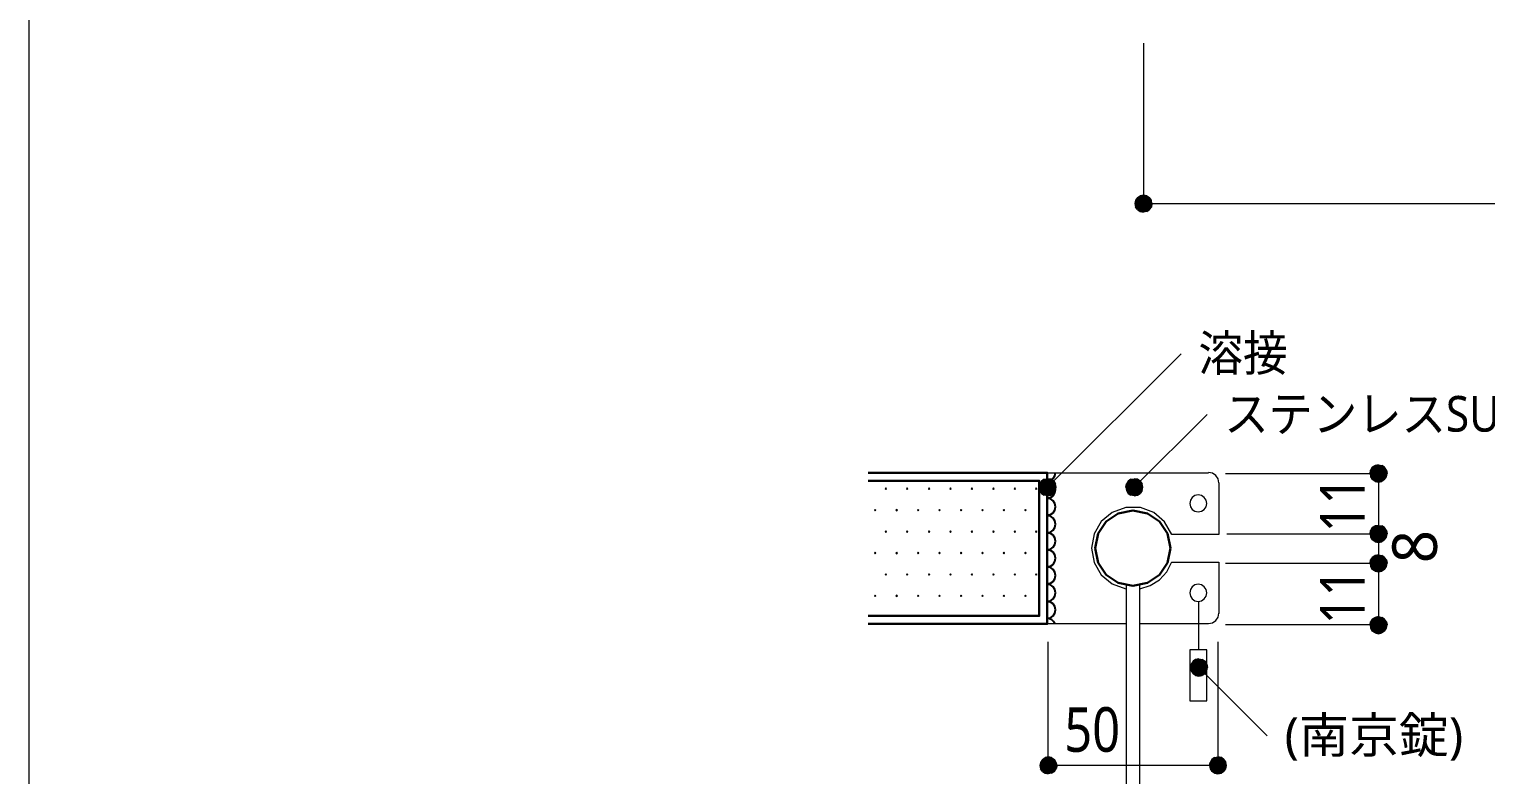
# Model space of a CAD drawing. Header units: millimetres. Extents: x 0 to 420, y 0 to 297.
# Drawn here: x 0.2 to 85, y 96.6 to 140 of the extents above; entities that cross this region are included whole.
import ezdxf
from ezdxf.enums import TextEntityAlignment as Align

# ---------------------------------------------------------------- set-up
doc = ezdxf.new("R2010")
doc.units = ezdxf.units.MM
doc.styles.add('kst32b', font='NotoSansJP-Variable.ttf')

msp = doc.modelspace()

# ---------------------------------------------------------------- hatches: boundary and pattern name
for points in [[(64.601, 130.027), (64.558, 129.836), (65.066, 129.836), (64.601, 130.027)], [(78.55, 114.575), (78.38, 114.469), (78.74, 114.109), (78.55, 114.575)], [(50.059, 113.263), (50.038, 113.242), (50.017, 113.221), (50.038, 113.199), (50.059, 113.178), (50.08, 113.199), (50.102, 113.221), (50.08, 113.242), (50.059, 113.263)], [(51.308, 113.263), (51.287, 113.242), (51.266, 113.221), (51.287, 113.199), (51.308, 113.178), (51.329, 113.199), (51.35, 113.221), (51.329, 113.242), (51.308, 113.263)], [(52.578, 113.263), (52.557, 113.242), (52.536, 113.221), (52.557, 113.199), (52.578, 113.178), (52.599, 113.199), (52.62, 113.221), (52.599, 113.242), (52.578, 113.263)], [(53.827, 113.263), (53.806, 113.242), (53.785, 113.221), (53.806, 113.199), (53.827, 113.178), (53.848, 113.199), (53.869, 113.221), (53.848, 113.242), (53.827, 113.263)], [(55.076, 113.263), (55.055, 113.242), (55.033, 113.221), (55.055, 113.199), (55.076, 113.178), (55.097, 113.199), (55.118, 113.221), (55.097, 113.242), (55.076, 113.263)], [(56.325, 113.263), (56.303, 113.242), (56.282, 113.221), (56.303, 113.199), (56.325, 113.178), (56.346, 113.199), (56.367, 113.221), (56.346, 113.242), (56.325, 113.263)], [(57.573, 113.263), (57.552, 113.242), (57.531, 113.221), (57.552, 113.199), (57.573, 113.178), (57.595, 113.199), (57.616, 113.221), (57.595, 113.242), (57.573, 113.263)], [(58.822, 113.263), (58.801, 113.242), (58.78, 113.221), (58.801, 113.199), (58.822, 113.178), (58.843, 113.199), (58.864, 113.221), (58.843, 113.242), (58.822, 113.263)], [(59.013, 113.115), (59.119, 112.945), (59.478, 113.305), (59.013, 113.115)], [(64.071, 113.115), (64.177, 112.945), (64.516, 113.305), (64.071, 113.115)], [(49.445, 112.014), (49.424, 111.993), (49.403, 111.972), (49.424, 111.95), (49.445, 111.929), (49.466, 111.95), (49.488, 111.972), (49.466, 111.993), (49.445, 112.014)], [(50.694, 112.014), (50.673, 111.993), (50.652, 111.972), (50.673, 111.95), (50.694, 111.929), (50.715, 111.95), (50.737, 111.972), (50.715, 111.993), (50.694, 112.014)], [(51.943, 112.014), (51.922, 111.993), (51.901, 111.972), (51.922, 111.95), (51.943, 111.929), (51.964, 111.95), (51.985, 111.972), (51.964, 111.993), (51.943, 112.014)], [(53.192, 112.014), (53.171, 111.993), (53.15, 111.972), (53.171, 111.95), (53.192, 111.929), (53.213, 111.95), (53.234, 111.972), (53.213, 111.993), (53.192, 112.014)], [(54.441, 112.014), (54.42, 111.993), (54.398, 111.972), (54.42, 111.95), (54.441, 111.929), (54.462, 111.95), (54.483, 111.972), (54.462, 111.993), (54.441, 112.014)], [(55.689, 112.014), (55.668, 111.993), (55.647, 111.972), (55.668, 111.95), (55.689, 111.929), (55.711, 111.95), (55.732, 111.972), (55.711, 111.993), (55.689, 112.014)], [(56.938, 112.014), (56.917, 111.993), (56.896, 111.972), (56.917, 111.95), (56.938, 111.929), (56.96, 111.95), (56.981, 111.972), (56.96, 111.993), (56.938, 112.014)], [(58.187, 112.014), (58.166, 111.993), (58.145, 111.972), (58.166, 111.95), (58.187, 111.929), (58.208, 111.95), (58.23, 111.972), (58.208, 111.993), (58.187, 112.014)], [(50.059, 110.765), (50.038, 110.744), (50.017, 110.723), (50.038, 110.702), (50.059, 110.68), (50.08, 110.702), (50.102, 110.723), (50.08, 110.744), (50.059, 110.765)], [(51.308, 110.765), (51.287, 110.744), (51.266, 110.723), (51.287, 110.702), (51.308, 110.68), (51.329, 110.702), (51.35, 110.723), (51.329, 110.744), (51.308, 110.765)], [(52.578, 110.765), (52.557, 110.744), (52.536, 110.723), (52.557, 110.702), (52.578, 110.68), (52.599, 110.702), (52.62, 110.723), (52.599, 110.744), (52.578, 110.765)], [(53.827, 110.765), (53.806, 110.744), (53.785, 110.723), (53.806, 110.702), (53.827, 110.68), (53.848, 110.702), (53.869, 110.723), (53.848, 110.744), (53.827, 110.765)], [(55.076, 110.765), (55.055, 110.744), (55.033, 110.723), (55.055, 110.702), (55.076, 110.68), (55.097, 110.702), (55.118, 110.723), (55.097, 110.744), (55.076, 110.765)], [(56.325, 110.765), (56.303, 110.744), (56.282, 110.723), (56.303, 110.702), (56.325, 110.68), (56.346, 110.702), (56.367, 110.723), (56.346, 110.744), (56.325, 110.765)], [(57.573, 110.765), (57.552, 110.744), (57.531, 110.723), (57.552, 110.702), (57.573, 110.68), (57.595, 110.702), (57.616, 110.723), (57.595, 110.744), (57.573, 110.765)], [(58.822, 110.765), (58.801, 110.744), (58.78, 110.723), (58.801, 110.702), (58.822, 110.68), (58.843, 110.702), (58.864, 110.723), (58.843, 110.744), (58.822, 110.765)], [(78.55, 111.062), (78.38, 110.956), (78.74, 110.596), (78.55, 111.062)], [(49.445, 109.516), (49.424, 109.495), (49.403, 109.474), (49.424, 109.453), (49.445, 109.432), (49.466, 109.453), (49.488, 109.474), (49.466, 109.495), (49.445, 109.516)], [(50.694, 109.516), (50.673, 109.495), (50.652, 109.474), (50.673, 109.453), (50.694, 109.432), (50.715, 109.453), (50.737, 109.474), (50.715, 109.495), (50.694, 109.516)], [(51.943, 109.516), (51.922, 109.495), (51.901, 109.474), (51.922, 109.453), (51.943, 109.432), (51.964, 109.453), (51.985, 109.474), (51.964, 109.495), (51.943, 109.516)], [(53.192, 109.516), (53.171, 109.495), (53.15, 109.474), (53.171, 109.453), (53.192, 109.432), (53.213, 109.453), (53.234, 109.474), (53.213, 109.495), (53.192, 109.516)], [(54.441, 109.516), (54.42, 109.495), (54.398, 109.474), (54.42, 109.453), (54.441, 109.432), (54.462, 109.453), (54.483, 109.474), (54.462, 109.495), (54.441, 109.516)], [(55.689, 109.516), (55.668, 109.495), (55.647, 109.474), (55.668, 109.453), (55.689, 109.432), (55.711, 109.453), (55.732, 109.474), (55.711, 109.495), (55.689, 109.516)], [(56.938, 109.516), (56.917, 109.495), (56.896, 109.474), (56.917, 109.453), (56.938, 109.432), (56.96, 109.453), (56.981, 109.474), (56.96, 109.495), (56.938, 109.516)], [(58.187, 109.516), (58.166, 109.495), (58.145, 109.474), (58.166, 109.453), (58.187, 109.432), (58.208, 109.453), (58.23, 109.474), (58.208, 109.495), (58.187, 109.516)], [(78.55, 109.326), (78.38, 109.22), (78.74, 108.881), (78.55, 109.326)], [(50.059, 108.268), (50.038, 108.246), (50.017, 108.225), (50.038, 108.204), (50.059, 108.183), (50.08, 108.204), (50.102, 108.225), (50.08, 108.246), (50.059, 108.268)], [(51.308, 108.268), (51.287, 108.246), (51.266, 108.225), (51.287, 108.204), (51.308, 108.183), (51.329, 108.204), (51.35, 108.225), (51.329, 108.246), (51.308, 108.268)], [(52.578, 108.268), (52.557, 108.246), (52.536, 108.225), (52.557, 108.204), (52.578, 108.183), (52.599, 108.204), (52.62, 108.225), (52.599, 108.246), (52.578, 108.268)], [(53.827, 108.268), (53.806, 108.246), (53.785, 108.225), (53.806, 108.204), (53.827, 108.183), (53.848, 108.204), (53.869, 108.225), (53.848, 108.246), (53.827, 108.268)], [(55.076, 108.268), (55.055, 108.246), (55.033, 108.225), (55.055, 108.204), (55.076, 108.183), (55.097, 108.204), (55.118, 108.225), (55.097, 108.246), (55.076, 108.268)], [(56.325, 108.268), (56.303, 108.246), (56.282, 108.225), (56.303, 108.204), (56.325, 108.183), (56.346, 108.204), (56.367, 108.225), (56.346, 108.246), (56.325, 108.268)], [(57.573, 108.268), (57.552, 108.246), (57.531, 108.225), (57.552, 108.204), (57.573, 108.183), (57.595, 108.204), (57.616, 108.225), (57.595, 108.246), (57.573, 108.268)], [(58.822, 108.268), (58.801, 108.246), (58.78, 108.225), (58.801, 108.204), (58.822, 108.183), (58.843, 108.204), (58.864, 108.225), (58.843, 108.246), (58.822, 108.268)], [(49.445, 107.019), (49.424, 106.997), (49.403, 106.976), (49.424, 106.955), (49.445, 106.934), (49.466, 106.955), (49.488, 106.976), (49.466, 106.997), (49.445, 107.019)], [(50.694, 107.019), (50.673, 106.997), (50.652, 106.976), (50.673, 106.955), (50.694, 106.934), (50.715, 106.955), (50.737, 106.976), (50.715, 106.997), (50.694, 107.019)], [(51.943, 107.019), (51.922, 106.997), (51.901, 106.976), (51.922, 106.955), (51.943, 106.934), (51.964, 106.955), (51.985, 106.976), (51.964, 106.997), (51.943, 107.019)], [(53.192, 107.019), (53.171, 106.997), (53.15, 106.976), (53.171, 106.955), (53.192, 106.934), (53.213, 106.955), (53.234, 106.976), (53.213, 106.997), (53.192, 107.019)], [(54.441, 107.019), (54.42, 106.997), (54.398, 106.976), (54.42, 106.955), (54.441, 106.934), (54.462, 106.955), (54.483, 106.976), (54.462, 106.997), (54.441, 107.019)], [(55.689, 107.019), (55.668, 106.997), (55.647, 106.976), (55.668, 106.955), (55.689, 106.934), (55.711, 106.955), (55.732, 106.976), (55.711, 106.997), (55.689, 107.019)], [(56.938, 107.019), (56.917, 106.997), (56.896, 106.976), (56.917, 106.955), (56.938, 106.934), (56.96, 106.955), (56.981, 106.976), (56.96, 106.997), (56.938, 107.019)], [(58.187, 107.019), (58.166, 106.997), (58.145, 106.976), (58.166, 106.955), (58.187, 106.934), (58.208, 106.955), (58.23, 106.976), (58.208, 106.997), (58.187, 107.019)], [(78.55, 105.727), (78.38, 105.622), (78.74, 105.283), (78.55, 105.727)], [(68.093, 103.272), (67.945, 103.166), (68.284, 102.806), (68.093, 103.272)], [(59.076, 97.282), (59.034, 97.091), (59.521, 97.091), (59.076, 97.282)], [(69.85, 96.901), (69.892, 97.091), (69.384, 97.091), (69.85, 96.901)]]:
    msp.add_hatch(color=7).paths.add_polyline_path(points)
h = msp.add_hatch(color=7)
h.paths.add_polyline_path([(64.558, 129.836), (64.601, 129.625), (65.066, 129.836), (64.558, 129.836)])
h.paths.add_polyline_path([(64.601, 129.625), (65.066, 129.836), (64.707, 129.476), (64.601, 129.625)])
h.paths.add_polyline_path([(65.066, 129.836), (64.707, 129.476), (64.876, 129.371), (65.066, 129.836)])
h = msp.add_hatch(color=7)
h.paths.add_polyline_path([(65.066, 130.323), (64.876, 130.281), (65.066, 129.836), (65.066, 130.323)])
h.paths.add_polyline_path([(64.876, 130.281), (65.066, 129.836), (64.707, 130.175), (64.876, 130.281)])
h.paths.add_polyline_path([(65.066, 129.836), (64.707, 130.175), (64.601, 130.027), (65.066, 129.836)])
h = msp.add_hatch(color=7)
h.paths.add_polyline_path([(64.876, 129.371), (65.066, 129.328), (65.066, 129.836), (64.876, 129.371)])
h.paths.add_polyline_path([(65.066, 129.328), (65.066, 129.836), (65.257, 129.371), (65.066, 129.328)])
h.paths.add_polyline_path([(65.066, 129.836), (65.257, 129.371), (65.405, 129.476), (65.066, 129.836)])
h = msp.add_hatch(color=7)
h.paths.add_polyline_path([(65.532, 130.027), (65.405, 130.175), (65.066, 129.836), (65.532, 130.027)])
h.paths.add_polyline_path([(65.405, 130.175), (65.066, 129.836), (65.257, 130.281), (65.405, 130.175)])
h.paths.add_polyline_path([(65.066, 129.836), (65.257, 130.281), (65.066, 130.323), (65.066, 129.836)])
h = msp.add_hatch(color=7)
h.paths.add_polyline_path([(65.405, 129.476), (65.532, 129.625), (65.066, 129.836), (65.405, 129.476)])
h.paths.add_polyline_path([(65.532, 129.625), (65.066, 129.836), (65.553, 129.836), (65.532, 129.625)])
h.paths.add_polyline_path([(65.066, 129.836), (65.553, 129.836), (65.532, 130.027), (65.066, 129.836)])
h = msp.add_hatch(color=7)
h.paths.add_polyline_path([(79.1, 114.469), (78.931, 114.575), (78.74, 114.109), (79.1, 114.469)])
h.paths.add_polyline_path([(78.931, 114.575), (78.74, 114.109), (78.74, 114.618), (78.931, 114.575)])
h.paths.add_polyline_path([(78.74, 114.109), (78.74, 114.618), (78.55, 114.575), (78.74, 114.109)])
h = msp.add_hatch(color=7)
h.paths.add_polyline_path([(59.119, 113.665), (59.013, 113.496), (59.478, 113.305), (59.119, 113.665)])
h.paths.add_polyline_path([(59.013, 113.496), (59.478, 113.305), (58.97, 113.305), (59.013, 113.496)])
h.paths.add_polyline_path([(59.478, 113.305), (58.97, 113.305), (59.013, 113.115), (59.478, 113.305)])
h = msp.add_hatch(color=7)
h.paths.add_polyline_path([(59.669, 113.771), (59.478, 113.792), (59.478, 113.305), (59.669, 113.771)])
h.paths.add_polyline_path([(59.478, 113.792), (59.478, 113.305), (59.288, 113.771), (59.478, 113.792)])
h.paths.add_polyline_path([(59.478, 113.305), (59.288, 113.771), (59.119, 113.665), (59.478, 113.305)])
h = msp.add_hatch(color=7)
h.paths.add_polyline_path([(59.986, 113.305), (59.944, 113.496), (59.478, 113.305), (59.986, 113.305)])
h.paths.add_polyline_path([(59.944, 113.496), (59.478, 113.305), (59.838, 113.665), (59.944, 113.496)])
h.paths.add_polyline_path([(59.478, 113.305), (59.838, 113.665), (59.669, 113.771), (59.478, 113.305)])
h = msp.add_hatch(color=7)
h.paths.add_polyline_path([(64.177, 113.665), (64.071, 113.496), (64.516, 113.305), (64.177, 113.665)])
h.paths.add_polyline_path([(64.071, 113.496), (64.516, 113.305), (64.029, 113.305), (64.071, 113.496)])
h.paths.add_polyline_path([(64.516, 113.305), (64.029, 113.305), (64.071, 113.115), (64.516, 113.305)])
h = msp.add_hatch(color=7)
h.paths.add_polyline_path([(64.707, 113.771), (64.516, 113.792), (64.516, 113.305), (64.707, 113.771)])
h.paths.add_polyline_path([(64.516, 113.792), (64.516, 113.305), (64.326, 113.771), (64.516, 113.792)])
h.paths.add_polyline_path([(64.516, 113.305), (64.326, 113.771), (64.177, 113.665), (64.516, 113.305)])
h = msp.add_hatch(color=7)
h.paths.add_polyline_path([(65.024, 113.305), (64.982, 113.496), (64.516, 113.305), (65.024, 113.305)])
h.paths.add_polyline_path([(64.982, 113.496), (64.516, 113.305), (64.876, 113.665), (64.982, 113.496)])
h.paths.add_polyline_path([(64.516, 113.305), (64.876, 113.665), (64.707, 113.771), (64.516, 113.305)])
h = msp.add_hatch(color=7)
h.paths.add_polyline_path([(78.38, 114.469), (78.274, 114.3), (78.74, 114.109), (78.38, 114.469)])
h.paths.add_polyline_path([(78.274, 114.3), (78.74, 114.109), (78.253, 114.109), (78.274, 114.3)])
h.paths.add_polyline_path([(78.74, 114.109), (78.253, 114.109), (78.274, 113.919), (78.74, 114.109)])
h = msp.add_hatch(color=7)
h.paths.add_polyline_path([(78.274, 113.919), (78.38, 113.75), (78.74, 114.109), (78.274, 113.919)])
h.paths.add_polyline_path([(78.38, 113.75), (78.74, 114.109), (78.55, 113.644), (78.38, 113.75)])
h.paths.add_polyline_path([(78.74, 114.109), (78.55, 113.644), (78.74, 113.602), (78.74, 114.109)])
h = msp.add_hatch(color=7)
h.paths.add_polyline_path([(79.206, 113.919), (79.248, 114.109), (78.74, 114.109), (79.206, 113.919)])
h.paths.add_polyline_path([(79.248, 114.109), (78.74, 114.109), (79.206, 114.3), (79.248, 114.109)])
h.paths.add_polyline_path([(78.74, 114.109), (79.206, 114.3), (79.1, 114.469), (78.74, 114.109)])
h = msp.add_hatch(color=7)
h.paths.add_polyline_path([(78.74, 113.602), (78.931, 113.644), (78.74, 114.109), (78.74, 113.602)])
h.paths.add_polyline_path([(78.931, 113.644), (78.74, 114.109), (79.1, 113.75), (78.931, 113.644)])
h.paths.add_polyline_path([(78.74, 114.109), (79.1, 113.75), (79.206, 113.919), (78.74, 114.109)])
h = msp.add_hatch(color=7)
h.paths.add_polyline_path([(59.119, 112.945), (59.288, 112.839), (59.478, 113.305), (59.119, 112.945)])
h.paths.add_polyline_path([(59.288, 112.839), (59.478, 113.305), (59.478, 112.797), (59.288, 112.839)])
h.paths.add_polyline_path([(59.478, 113.305), (59.478, 112.797), (59.669, 112.839), (59.478, 113.305)])
h = msp.add_hatch(color=7)
h.paths.add_polyline_path([(59.669, 112.839), (59.838, 112.945), (59.478, 113.305), (59.669, 112.839)])
h.paths.add_polyline_path([(59.838, 112.945), (59.478, 113.305), (59.944, 113.115), (59.838, 112.945)])
h.paths.add_polyline_path([(59.478, 113.305), (59.944, 113.115), (59.986, 113.305), (59.478, 113.305)])
h = msp.add_hatch(color=7)
h.paths.add_polyline_path([(64.177, 112.945), (64.326, 112.839), (64.516, 113.305), (64.177, 112.945)])
h.paths.add_polyline_path([(64.326, 112.839), (64.516, 113.305), (64.516, 112.797), (64.326, 112.839)])
h.paths.add_polyline_path([(64.516, 113.305), (64.516, 112.797), (64.707, 112.839), (64.516, 113.305)])
h = msp.add_hatch(color=7)
h.paths.add_polyline_path([(64.707, 112.839), (64.876, 112.945), (64.516, 113.305), (64.707, 112.839)])
h.paths.add_polyline_path([(64.876, 112.945), (64.516, 113.305), (64.982, 113.115), (64.876, 112.945)])
h.paths.add_polyline_path([(64.516, 113.305), (64.982, 113.115), (65.024, 113.305), (64.516, 113.305)])
h = msp.add_hatch(color=7)
h.paths.add_polyline_path([(78.38, 110.956), (78.274, 110.786), (78.74, 110.596), (78.38, 110.956)])
h.paths.add_polyline_path([(78.274, 110.786), (78.74, 110.596), (78.253, 110.596), (78.274, 110.786)])
h.paths.add_polyline_path([(78.74, 110.596), (78.253, 110.596), (78.274, 110.405), (78.74, 110.596)])
h = msp.add_hatch(color=7)
h.paths.add_polyline_path([(78.274, 110.405), (78.38, 110.236), (78.74, 110.596), (78.274, 110.405)])
h.paths.add_polyline_path([(78.38, 110.236), (78.74, 110.596), (78.55, 110.13), (78.38, 110.236)])
h.paths.add_polyline_path([(78.74, 110.596), (78.55, 110.13), (78.74, 110.088), (78.74, 110.596)])
h = msp.add_hatch(color=7)
h.paths.add_polyline_path([(79.1, 110.956), (78.931, 111.062), (78.74, 110.596), (79.1, 110.956)])
h.paths.add_polyline_path([(78.931, 111.062), (78.74, 110.596), (78.74, 111.083), (78.931, 111.062)])
h.paths.add_polyline_path([(78.74, 110.596), (78.74, 111.083), (78.55, 111.062), (78.74, 110.596)])
h = msp.add_hatch(color=7)
h.paths.add_polyline_path([(79.206, 110.405), (79.248, 110.596), (78.74, 110.596), (79.206, 110.405)])
h.paths.add_polyline_path([(79.248, 110.596), (78.74, 110.596), (79.206, 110.786), (79.248, 110.596)])
h.paths.add_polyline_path([(78.74, 110.596), (79.206, 110.786), (79.1, 110.956), (78.74, 110.596)])
h = msp.add_hatch(color=7)
h.paths.add_polyline_path([(78.74, 110.088), (78.931, 110.13), (78.74, 110.596), (78.74, 110.088)])
h.paths.add_polyline_path([(78.931, 110.13), (78.74, 110.596), (79.1, 110.236), (78.931, 110.13)])
h.paths.add_polyline_path([(78.74, 110.596), (79.1, 110.236), (79.206, 110.405), (78.74, 110.596)])
h = msp.add_hatch(color=7)
h.paths.add_polyline_path([(78.38, 109.22), (78.274, 109.072), (78.74, 108.881), (78.38, 109.22)])
h.paths.add_polyline_path([(78.274, 109.072), (78.74, 108.881), (78.253, 108.881), (78.274, 109.072)])
h.paths.add_polyline_path([(78.74, 108.881), (78.253, 108.881), (78.274, 108.691), (78.74, 108.881)])
h = msp.add_hatch(color=7)
h.paths.add_polyline_path([(78.274, 108.691), (78.38, 108.521), (78.74, 108.881), (78.274, 108.691)])
h.paths.add_polyline_path([(78.38, 108.521), (78.74, 108.881), (78.55, 108.416), (78.38, 108.521)])
h.paths.add_polyline_path([(78.74, 108.881), (78.55, 108.416), (78.74, 108.373), (78.74, 108.881)])
h = msp.add_hatch(color=7)
h.paths.add_polyline_path([(79.1, 109.22), (78.931, 109.326), (78.74, 108.881), (79.1, 109.22)])
h.paths.add_polyline_path([(78.931, 109.326), (78.74, 108.881), (78.74, 109.368), (78.931, 109.326)])
h.paths.add_polyline_path([(78.74, 108.881), (78.74, 109.368), (78.55, 109.326), (78.74, 108.881)])
h = msp.add_hatch(color=7)
h.paths.add_polyline_path([(79.206, 108.691), (79.248, 108.881), (78.74, 108.881), (79.206, 108.691)])
h.paths.add_polyline_path([(79.248, 108.881), (78.74, 108.881), (79.206, 109.072), (79.248, 108.881)])
h.paths.add_polyline_path([(78.74, 108.881), (79.206, 109.072), (79.1, 109.22), (78.74, 108.881)])
h = msp.add_hatch(color=7)
h.paths.add_polyline_path([(78.74, 108.373), (78.931, 108.416), (78.74, 108.881), (78.74, 108.373)])
h.paths.add_polyline_path([(78.931, 108.416), (78.74, 108.881), (79.1, 108.521), (78.931, 108.416)])
h.paths.add_polyline_path([(78.74, 108.881), (79.1, 108.521), (79.206, 108.691), (78.74, 108.881)])
h = msp.add_hatch(color=7)
h.paths.add_polyline_path([(78.38, 105.622), (78.274, 105.473), (78.74, 105.283), (78.38, 105.622)])
h.paths.add_polyline_path([(78.274, 105.473), (78.74, 105.283), (78.253, 105.283), (78.274, 105.473)])
h.paths.add_polyline_path([(78.74, 105.283), (78.253, 105.283), (78.274, 105.093), (78.74, 105.283)])
h = msp.add_hatch(color=7)
h.paths.add_polyline_path([(78.274, 105.093), (78.38, 104.923), (78.74, 105.283), (78.274, 105.093)])
h.paths.add_polyline_path([(78.38, 104.923), (78.74, 105.283), (78.55, 104.817), (78.38, 104.923)])
h.paths.add_polyline_path([(78.74, 105.283), (78.55, 104.817), (78.74, 104.775), (78.74, 105.283)])
h = msp.add_hatch(color=7)
h.paths.add_polyline_path([(79.1, 105.622), (78.931, 105.727), (78.74, 105.283), (79.1, 105.622)])
h.paths.add_polyline_path([(78.931, 105.727), (78.74, 105.283), (78.74, 105.77), (78.931, 105.727)])
h.paths.add_polyline_path([(78.74, 105.283), (78.74, 105.77), (78.55, 105.727), (78.74, 105.283)])
h = msp.add_hatch(color=7)
h.paths.add_polyline_path([(79.206, 105.093), (79.248, 105.283), (78.74, 105.283), (79.206, 105.093)])
h.paths.add_polyline_path([(79.248, 105.283), (78.74, 105.283), (79.206, 105.473), (79.248, 105.283)])
h.paths.add_polyline_path([(78.74, 105.283), (79.206, 105.473), (79.1, 105.622), (78.74, 105.283)])
h = msp.add_hatch(color=7)
h.paths.add_polyline_path([(78.74, 104.775), (78.931, 104.817), (78.74, 105.283), (78.74, 104.775)])
h.paths.add_polyline_path([(78.931, 104.817), (78.74, 105.283), (79.1, 104.923), (78.931, 104.817)])
h.paths.add_polyline_path([(78.74, 105.283), (79.1, 104.923), (79.206, 105.093), (78.74, 105.283)])
h = msp.add_hatch(color=7)
h.paths.add_polyline_path([(67.945, 103.166), (67.839, 102.997), (68.284, 102.806), (67.945, 103.166)])
h.paths.add_polyline_path([(67.839, 102.997), (68.284, 102.806), (67.797, 102.806), (67.839, 102.997)])
h.paths.add_polyline_path([(68.284, 102.806), (67.797, 102.806), (67.839, 102.616), (68.284, 102.806)])
h = msp.add_hatch(color=7)
h.paths.add_polyline_path([(67.839, 102.616), (67.945, 102.447), (68.284, 102.806), (67.839, 102.616)])
h.paths.add_polyline_path([(67.945, 102.447), (68.284, 102.806), (68.093, 102.341), (67.945, 102.447)])
h.paths.add_polyline_path([(68.284, 102.806), (68.093, 102.341), (68.284, 102.298), (68.284, 102.806)])
h = msp.add_hatch(color=7)
h.paths.add_polyline_path([(68.644, 103.166), (68.474, 103.272), (68.284, 102.806), (68.644, 103.166)])
h.paths.add_polyline_path([(68.474, 103.272), (68.284, 102.806), (68.284, 103.314), (68.474, 103.272)])
h.paths.add_polyline_path([(68.284, 102.806), (68.284, 103.314), (68.093, 103.272), (68.284, 102.806)])
h = msp.add_hatch(color=7)
h.paths.add_polyline_path([(68.749, 102.616), (68.792, 102.806), (68.284, 102.806), (68.749, 102.616)])
h.paths.add_polyline_path([(68.792, 102.806), (68.284, 102.806), (68.749, 102.997), (68.792, 102.806)])
h.paths.add_polyline_path([(68.284, 102.806), (68.749, 102.997), (68.644, 103.166), (68.284, 102.806)])
h = msp.add_hatch(color=7)
h.paths.add_polyline_path([(68.284, 102.298), (68.474, 102.341), (68.284, 102.806), (68.284, 102.298)])
h.paths.add_polyline_path([(68.474, 102.341), (68.284, 102.806), (68.644, 102.447), (68.474, 102.341)])
h.paths.add_polyline_path([(68.284, 102.806), (68.644, 102.447), (68.749, 102.616), (68.284, 102.806)])
h = msp.add_hatch(color=7)
h.paths.add_polyline_path([(59.521, 97.6), (59.33, 97.557), (59.521, 97.091), (59.521, 97.6)])
h.paths.add_polyline_path([(59.33, 97.557), (59.521, 97.091), (59.182, 97.451), (59.33, 97.557)])
h.paths.add_polyline_path([(59.521, 97.091), (59.182, 97.451), (59.076, 97.282), (59.521, 97.091)])
h = msp.add_hatch(color=7)
h.paths.add_polyline_path([(59.986, 97.282), (59.881, 97.451), (59.521, 97.091), (59.986, 97.282)])
h.paths.add_polyline_path([(59.881, 97.451), (59.521, 97.091), (59.711, 97.557), (59.881, 97.451)])
h.paths.add_polyline_path([(59.521, 97.091), (59.711, 97.557), (59.521, 97.6), (59.521, 97.091)])
h = msp.add_hatch(color=7)
h.paths.add_polyline_path([(69.596, 97.557), (69.384, 97.6), (69.384, 97.091), (69.596, 97.557)])
h.paths.add_polyline_path([(69.384, 97.6), (69.384, 97.091), (69.194, 97.557), (69.384, 97.6)])
h.paths.add_polyline_path([(69.384, 97.091), (69.194, 97.557), (69.046, 97.451), (69.384, 97.091)])
h = msp.add_hatch(color=7)
h.paths.add_polyline_path([(69.892, 97.091), (69.85, 97.282), (69.384, 97.091), (69.892, 97.091)])
h.paths.add_polyline_path([(69.85, 97.282), (69.384, 97.091), (69.744, 97.451), (69.85, 97.282)])
h.paths.add_polyline_path([(69.384, 97.091), (69.744, 97.451), (69.596, 97.557), (69.384, 97.091)])
h = msp.add_hatch(color=7)
h.paths.add_polyline_path([(59.034, 97.091), (59.076, 96.901), (59.521, 97.091), (59.034, 97.091)])
h.paths.add_polyline_path([(59.076, 96.901), (59.521, 97.091), (59.182, 96.753), (59.076, 96.901)])
h.paths.add_polyline_path([(59.521, 97.091), (59.182, 96.753), (59.33, 96.647), (59.521, 97.091)])
h = msp.add_hatch(color=7)
h.paths.add_polyline_path([(59.33, 96.647), (59.521, 96.605), (59.521, 97.091), (59.33, 96.647)])
h.paths.add_polyline_path([(59.521, 96.605), (59.521, 97.091), (59.711, 96.647), (59.521, 96.605)])
h.paths.add_polyline_path([(59.521, 97.091), (59.711, 96.647), (59.881, 96.753), (59.521, 97.091)])
h = msp.add_hatch(color=7)
h.paths.add_polyline_path([(59.881, 96.753), (59.986, 96.901), (59.521, 97.091), (59.881, 96.753)])
h.paths.add_polyline_path([(59.986, 96.901), (59.521, 97.091), (60.029, 97.091), (59.986, 96.901)])
h.paths.add_polyline_path([(59.521, 97.091), (60.029, 97.091), (59.986, 97.282), (59.521, 97.091)])
h = msp.add_hatch(color=7)
h.paths.add_polyline_path([(69.046, 97.451), (68.94, 97.282), (69.384, 97.091), (69.046, 97.451)])
h.paths.add_polyline_path([(68.94, 97.282), (69.384, 97.091), (68.898, 97.091), (68.94, 97.282)])
h.paths.add_polyline_path([(69.384, 97.091), (68.898, 97.091), (68.94, 96.901), (69.384, 97.091)])
h = msp.add_hatch(color=7)
h.paths.add_polyline_path([(68.94, 96.901), (69.046, 96.753), (69.384, 97.091), (68.94, 96.901)])
h.paths.add_polyline_path([(69.046, 96.753), (69.384, 97.091), (69.194, 96.647), (69.046, 96.753)])
h.paths.add_polyline_path([(69.384, 97.091), (69.194, 96.647), (69.384, 96.605), (69.384, 97.091)])
h = msp.add_hatch(color=7)
h.paths.add_polyline_path([(69.384, 96.605), (69.596, 96.647), (69.384, 97.091), (69.384, 96.605)])
h.paths.add_polyline_path([(69.596, 96.647), (69.384, 97.091), (69.744, 96.753), (69.596, 96.647)])
h.paths.add_polyline_path([(69.384, 97.091), (69.744, 96.753), (69.85, 96.901), (69.384, 97.091)])

# ---------------------------------------------------------------- linework, layer by layer
at = {"lineweight": 13}
for points in [[(0.191, 0), (0.191, 296.968), (420.158, 296.968), (420.158, 0)], [(68.749, 112.363), (68.71, 112.557), (68.604, 112.715), (68.446, 112.822), (68.252, 112.861), (68.058, 112.822), (67.9, 112.715), (67.794, 112.557), (67.755, 112.363), (67.794, 112.17), (67.9, 112.012), (68.058, 111.905), (68.252, 111.866), (68.446, 111.905), (68.604, 112.012), (68.71, 112.17)], [(68.749, 107.156), (68.71, 107.35), (68.604, 107.508), (68.446, 107.615), (68.252, 107.654), (68.058, 107.615), (67.9, 107.508), (67.794, 107.35), (67.755, 107.156), (67.794, 106.963), (67.9, 106.805), (68.058, 106.698), (68.252, 106.659), (68.446, 106.698), (68.604, 106.805), (68.71, 106.963)], [(68.749, 103.844), (67.754, 103.844), (67.754, 100.859), (68.749, 100.859)]]:
    msp.add_lwpolyline(points, close=True, dxfattribs=at)
for points in [[(65.066, 139.171), (65.066, 129.836), (189.717, 129.836), (189.717, 139.171)], [(59.478, 113.305), (67.246, 121.073)], [(64.516, 113.305), (68.771, 117.538)], [(59.457, 114.152), (68.855, 114.152)], [(69.448, 113.57), (69.4, 113.805), (69.271, 113.996), (69.079, 114.126), (68.845, 114.173)], [(69.829, 114.109), (78.74, 114.109), (78.74, 110.596), (78.74, 108.881), (78.74, 105.283), (69.829, 105.283)], [(69.448, 113.559), (69.448, 110.554), (66.717, 110.554)], [(66.707, 110.561), (66.287, 111.299), (65.657, 111.832), (64.883, 112.122), (64.034, 112.127), (63.235, 111.837), (62.603, 111.306), (62.188, 110.592), (62.04, 109.756), (62.191, 108.92), (62.608, 108.208), (63.242, 107.678), (64.041, 107.391)], [(69.913, 110.596), (78.74, 110.596)], [(64.842, 107.391), (65.456, 107.582), (65.988, 107.921), (66.414, 108.387), (66.707, 108.959)], [(66.717, 108.945), (69.448, 108.945), (69.448, 105.96)], [(69.829, 108.881), (78.74, 108.881)], [(64.05, 107.59), (64.05, 93.599)], [(64.855, 93.599), (64.855, 107.59)], [(68.262, 106.659), (68.262, 103.844)], [(64.05, 105.346), (59.457, 105.346)], [(68.855, 105.346), (64.855, 105.346)], [(68.845, 105.368), (69.079, 105.415), (69.271, 105.544), (69.4, 105.736), (69.448, 105.971)], [(69.384, 104.309), (69.384, 97.091), (59.521, 97.091), (59.521, 104.309)], [(68.284, 102.806), (72.263, 98.827)]]:
    msp.add_lwpolyline(points, dxfattribs=at)
at = {"lineweight": 0}
for points in [[(64.601, 130.027), (64.558, 129.836), (65.066, 129.836)], [(64.558, 129.836), (64.601, 129.625), (65.066, 129.836)], [(65.066, 129.836), (64.707, 130.175), (64.601, 130.027)], [(64.601, 129.625), (65.066, 129.836), (64.707, 129.476)], [(64.876, 130.281), (65.066, 129.836), (64.707, 130.175)], [(65.066, 129.836), (64.707, 129.476), (64.876, 129.371)], [(65.066, 130.323), (64.876, 130.281), (65.066, 129.836)], [(64.876, 129.371), (65.066, 129.328), (65.066, 129.836)], [(65.066, 129.836), (65.257, 130.281), (65.066, 130.323)], [(65.405, 130.175), (65.066, 129.836), (65.257, 130.281)], [(65.532, 130.027), (65.405, 130.175), (65.066, 129.836)], [(65.066, 129.836), (65.553, 129.836), (65.532, 130.027)], [(65.066, 129.328), (65.066, 129.836), (65.257, 129.371)], [(65.066, 129.836), (65.257, 129.371), (65.405, 129.476)], [(65.405, 129.476), (65.532, 129.625), (65.066, 129.836)], [(65.532, 129.625), (65.066, 129.836), (65.553, 129.836)], [(78.55, 114.575), (78.38, 114.469), (78.74, 114.109)], [(78.74, 114.109), (78.74, 114.618), (78.55, 114.575)], [(78.931, 114.575), (78.74, 114.109), (78.74, 114.618)], [(79.1, 114.469), (78.931, 114.575), (78.74, 114.109)], [(59.119, 113.665), (59.013, 113.496), (59.478, 113.305)], [(59.478, 113.305), (59.288, 113.771), (59.119, 113.665)], [(59.478, 113.792), (59.478, 113.305), (59.288, 113.771)], [(59.669, 113.771), (59.478, 113.792), (59.478, 113.305)], [(59.478, 113.305), (59.838, 113.665), (59.669, 113.771)], [(59.944, 113.496), (59.478, 113.305), (59.838, 113.665)], [(64.177, 113.665), (64.071, 113.496), (64.516, 113.305)], [(64.516, 113.305), (64.326, 113.771), (64.177, 113.665)], [(64.516, 113.792), (64.516, 113.305), (64.326, 113.771)], [(64.707, 113.771), (64.516, 113.792), (64.516, 113.305)], [(64.516, 113.305), (64.876, 113.665), (64.707, 113.771)], [(64.982, 113.496), (64.516, 113.305), (64.876, 113.665)], [(78.274, 114.3), (78.74, 114.109), (78.253, 114.109)], [(78.74, 114.109), (78.253, 114.109), (78.274, 113.919)], [(78.38, 114.469), (78.274, 114.3), (78.74, 114.109)], [(78.274, 113.919), (78.38, 113.75), (78.74, 114.109)], [(78.38, 113.75), (78.74, 114.109), (78.55, 113.644)], [(78.74, 114.109), (78.55, 113.644), (78.74, 113.602)], [(78.74, 114.109), (79.206, 114.3), (79.1, 114.469)], [(79.248, 114.109), (78.74, 114.109), (79.206, 114.3)], [(78.74, 113.602), (78.931, 113.644), (78.74, 114.109)], [(78.931, 113.644), (78.74, 114.109), (79.1, 113.75)], [(78.74, 114.109), (79.1, 113.75), (79.206, 113.919)], [(79.206, 113.919), (79.248, 114.109), (78.74, 114.109)], [(50.059, 113.263), (50.038, 113.242), (50.017, 113.221), (50.038, 113.199), (50.059, 113.178), (50.08, 113.199), (50.102, 113.221), (50.08, 113.242)], [(51.308, 113.263), (51.287, 113.242), (51.266, 113.221), (51.287, 113.199), (51.308, 113.178), (51.329, 113.199), (51.35, 113.221), (51.329, 113.242)], [(52.578, 113.263), (52.557, 113.242), (52.536, 113.221), (52.557, 113.199), (52.578, 113.178), (52.599, 113.199), (52.62, 113.221), (52.599, 113.242)], [(53.827, 113.263), (53.806, 113.242), (53.785, 113.221), (53.806, 113.199), (53.827, 113.178), (53.848, 113.199), (53.869, 113.221), (53.848, 113.242)], [(55.076, 113.263), (55.055, 113.242), (55.033, 113.221), (55.055, 113.199), (55.076, 113.178), (55.097, 113.199), (55.118, 113.221), (55.097, 113.242)], [(56.325, 113.263), (56.303, 113.242), (56.282, 113.221), (56.303, 113.199), (56.325, 113.178), (56.346, 113.199), (56.367, 113.221), (56.346, 113.242)], [(57.573, 113.263), (57.552, 113.242), (57.531, 113.221), (57.552, 113.199), (57.573, 113.178), (57.595, 113.199), (57.616, 113.221), (57.595, 113.242)], [(58.822, 113.263), (58.801, 113.242), (58.78, 113.221), (58.801, 113.199), (58.822, 113.178), (58.843, 113.199), (58.864, 113.221), (58.843, 113.242)], [(59.013, 113.496), (59.478, 113.305), (58.97, 113.305)], [(59.478, 113.305), (58.97, 113.305), (59.013, 113.115)], [(59.013, 113.115), (59.119, 112.945), (59.478, 113.305)], [(59.119, 112.945), (59.288, 112.839), (59.478, 113.305)], [(59.288, 112.839), (59.478, 113.305), (59.478, 112.797)], [(59.986, 113.305), (59.944, 113.496), (59.478, 113.305)], [(59.478, 113.305), (59.478, 112.797), (59.669, 112.839)], [(59.669, 112.839), (59.838, 112.945), (59.478, 113.305)], [(59.838, 112.945), (59.478, 113.305), (59.944, 113.115)], [(59.478, 113.305), (59.944, 113.115), (59.986, 113.305)], [(64.071, 113.496), (64.516, 113.305), (64.029, 113.305)], [(64.516, 113.305), (64.029, 113.305), (64.071, 113.115)], [(64.071, 113.115), (64.177, 112.945), (64.516, 113.305)], [(64.177, 112.945), (64.326, 112.839), (64.516, 113.305)], [(64.326, 112.839), (64.516, 113.305), (64.516, 112.797)], [(65.024, 113.305), (64.982, 113.496), (64.516, 113.305)], [(64.516, 113.305), (64.516, 112.797), (64.707, 112.839)], [(64.707, 112.839), (64.876, 112.945), (64.516, 113.305)], [(64.876, 112.945), (64.516, 113.305), (64.982, 113.115)], [(64.516, 113.305), (64.982, 113.115), (65.024, 113.305)], [(49.445, 112.014), (49.424, 111.993), (49.403, 111.972), (49.424, 111.95), (49.445, 111.929), (49.466, 111.95), (49.488, 111.972), (49.466, 111.993)], [(50.694, 112.014), (50.673, 111.993), (50.652, 111.972), (50.673, 111.95), (50.694, 111.929), (50.715, 111.95), (50.737, 111.972), (50.715, 111.993)], [(51.943, 112.014), (51.922, 111.993), (51.901, 111.972), (51.922, 111.95), (51.943, 111.929), (51.964, 111.95), (51.985, 111.972), (51.964, 111.993)], [(53.192, 112.014), (53.171, 111.993), (53.15, 111.972), (53.171, 111.95), (53.192, 111.929), (53.213, 111.95), (53.234, 111.972), (53.213, 111.993)], [(54.441, 112.014), (54.42, 111.993), (54.398, 111.972), (54.42, 111.95), (54.441, 111.929), (54.462, 111.95), (54.483, 111.972), (54.462, 111.993)], [(55.689, 112.014), (55.668, 111.993), (55.647, 111.972), (55.668, 111.95), (55.689, 111.929), (55.711, 111.95), (55.732, 111.972), (55.711, 111.993)], [(56.938, 112.014), (56.917, 111.993), (56.896, 111.972), (56.917, 111.95), (56.938, 111.929), (56.96, 111.95), (56.981, 111.972), (56.96, 111.993)], [(58.187, 112.014), (58.166, 111.993), (58.145, 111.972), (58.166, 111.95), (58.187, 111.929), (58.208, 111.95), (58.23, 111.972), (58.208, 111.993)], [(50.059, 110.765), (50.038, 110.744), (50.017, 110.723), (50.038, 110.702), (50.059, 110.68), (50.08, 110.702), (50.102, 110.723), (50.08, 110.744)], [(51.308, 110.765), (51.287, 110.744), (51.266, 110.723), (51.287, 110.702), (51.308, 110.68), (51.329, 110.702), (51.35, 110.723), (51.329, 110.744)], [(52.578, 110.765), (52.557, 110.744), (52.536, 110.723), (52.557, 110.702), (52.578, 110.68), (52.599, 110.702), (52.62, 110.723), (52.599, 110.744)], [(53.827, 110.765), (53.806, 110.744), (53.785, 110.723), (53.806, 110.702), (53.827, 110.68), (53.848, 110.702), (53.869, 110.723), (53.848, 110.744)], [(55.076, 110.765), (55.055, 110.744), (55.033, 110.723), (55.055, 110.702), (55.076, 110.68), (55.097, 110.702), (55.118, 110.723), (55.097, 110.744)], [(56.325, 110.765), (56.303, 110.744), (56.282, 110.723), (56.303, 110.702), (56.325, 110.68), (56.346, 110.702), (56.367, 110.723), (56.346, 110.744)], [(57.573, 110.765), (57.552, 110.744), (57.531, 110.723), (57.552, 110.702), (57.573, 110.68), (57.595, 110.702), (57.616, 110.723), (57.595, 110.744)], [(58.822, 110.765), (58.801, 110.744), (58.78, 110.723), (58.801, 110.702), (58.822, 110.68), (58.843, 110.702), (58.864, 110.723), (58.843, 110.744)], [(78.274, 110.786), (78.74, 110.596), (78.253, 110.596)], [(78.74, 110.596), (78.253, 110.596), (78.274, 110.405)], [(78.38, 110.956), (78.274, 110.786), (78.74, 110.596)], [(78.274, 110.405), (78.38, 110.236), (78.74, 110.596)], [(78.55, 111.062), (78.38, 110.956), (78.74, 110.596)], [(78.38, 110.236), (78.74, 110.596), (78.55, 110.13)], [(78.74, 110.596), (78.74, 111.083), (78.55, 111.062)], [(78.74, 110.596), (78.55, 110.13), (78.74, 110.088)], [(78.931, 111.062), (78.74, 110.596), (78.74, 111.083)], [(79.1, 110.956), (78.931, 111.062), (78.74, 110.596)], [(78.74, 110.596), (79.206, 110.786), (79.1, 110.956)], [(79.248, 110.596), (78.74, 110.596), (79.206, 110.786)], [(78.74, 110.088), (78.931, 110.13), (78.74, 110.596)], [(78.931, 110.13), (78.74, 110.596), (79.1, 110.236)], [(78.74, 110.596), (79.1, 110.236), (79.206, 110.405)], [(79.206, 110.405), (79.248, 110.596), (78.74, 110.596)], [(49.445, 109.516), (49.424, 109.495), (49.403, 109.474), (49.424, 109.453), (49.445, 109.432), (49.466, 109.453), (49.488, 109.474), (49.466, 109.495)], [(50.694, 109.516), (50.673, 109.495), (50.652, 109.474), (50.673, 109.453), (50.694, 109.432), (50.715, 109.453), (50.737, 109.474), (50.715, 109.495)], [(51.943, 109.516), (51.922, 109.495), (51.901, 109.474), (51.922, 109.453), (51.943, 109.432), (51.964, 109.453), (51.985, 109.474), (51.964, 109.495)], [(53.192, 109.516), (53.171, 109.495), (53.15, 109.474), (53.171, 109.453), (53.192, 109.432), (53.213, 109.453), (53.234, 109.474), (53.213, 109.495)], [(54.441, 109.516), (54.42, 109.495), (54.398, 109.474), (54.42, 109.453), (54.441, 109.432), (54.462, 109.453), (54.483, 109.474), (54.462, 109.495)], [(55.689, 109.516), (55.668, 109.495), (55.647, 109.474), (55.668, 109.453), (55.689, 109.432), (55.711, 109.453), (55.732, 109.474), (55.711, 109.495)], [(56.938, 109.516), (56.917, 109.495), (56.896, 109.474), (56.917, 109.453), (56.938, 109.432), (56.96, 109.453), (56.981, 109.474), (56.96, 109.495)], [(58.187, 109.516), (58.166, 109.495), (58.145, 109.474), (58.166, 109.453), (58.187, 109.432), (58.208, 109.453), (58.23, 109.474), (58.208, 109.495)], [(78.274, 109.072), (78.74, 108.881), (78.253, 108.881)], [(78.74, 108.881), (78.253, 108.881), (78.274, 108.691)], [(78.38, 109.22), (78.274, 109.072), (78.74, 108.881)], [(78.274, 108.691), (78.38, 108.521), (78.74, 108.881)], [(78.55, 109.326), (78.38, 109.22), (78.74, 108.881)], [(78.38, 108.521), (78.74, 108.881), (78.55, 108.416)], [(78.74, 108.881), (78.74, 109.368), (78.55, 109.326)], [(78.74, 108.881), (78.55, 108.416), (78.74, 108.373)], [(78.931, 109.326), (78.74, 108.881), (78.74, 109.368)], [(79.1, 109.22), (78.931, 109.326), (78.74, 108.881)], [(78.74, 108.881), (79.206, 109.072), (79.1, 109.22)], [(79.248, 108.881), (78.74, 108.881), (79.206, 109.072)], [(78.74, 108.373), (78.931, 108.416), (78.74, 108.881)], [(78.931, 108.416), (78.74, 108.881), (79.1, 108.521)], [(78.74, 108.881), (79.1, 108.521), (79.206, 108.691)], [(79.206, 108.691), (79.248, 108.881), (78.74, 108.881)], [(50.059, 108.268), (50.038, 108.246), (50.017, 108.225), (50.038, 108.204), (50.059, 108.183), (50.08, 108.204), (50.102, 108.225), (50.08, 108.246)], [(51.308, 108.268), (51.287, 108.246), (51.266, 108.225), (51.287, 108.204), (51.308, 108.183), (51.329, 108.204), (51.35, 108.225), (51.329, 108.246)], [(52.578, 108.268), (52.557, 108.246), (52.536, 108.225), (52.557, 108.204), (52.578, 108.183), (52.599, 108.204), (52.62, 108.225), (52.599, 108.246)], [(53.827, 108.268), (53.806, 108.246), (53.785, 108.225), (53.806, 108.204), (53.827, 108.183), (53.848, 108.204), (53.869, 108.225), (53.848, 108.246)], [(55.076, 108.268), (55.055, 108.246), (55.033, 108.225), (55.055, 108.204), (55.076, 108.183), (55.097, 108.204), (55.118, 108.225), (55.097, 108.246)], [(56.325, 108.268), (56.303, 108.246), (56.282, 108.225), (56.303, 108.204), (56.325, 108.183), (56.346, 108.204), (56.367, 108.225), (56.346, 108.246)], [(57.573, 108.268), (57.552, 108.246), (57.531, 108.225), (57.552, 108.204), (57.573, 108.183), (57.595, 108.204), (57.616, 108.225), (57.595, 108.246)], [(58.822, 108.268), (58.801, 108.246), (58.78, 108.225), (58.801, 108.204), (58.822, 108.183), (58.843, 108.204), (58.864, 108.225), (58.843, 108.246)], [(49.445, 107.019), (49.424, 106.997), (49.403, 106.976), (49.424, 106.955), (49.445, 106.934), (49.466, 106.955), (49.488, 106.976), (49.466, 106.997)], [(50.694, 107.019), (50.673, 106.997), (50.652, 106.976), (50.673, 106.955), (50.694, 106.934), (50.715, 106.955), (50.737, 106.976), (50.715, 106.997)], [(51.943, 107.019), (51.922, 106.997), (51.901, 106.976), (51.922, 106.955), (51.943, 106.934), (51.964, 106.955), (51.985, 106.976), (51.964, 106.997)], [(53.192, 107.019), (53.171, 106.997), (53.15, 106.976), (53.171, 106.955), (53.192, 106.934), (53.213, 106.955), (53.234, 106.976), (53.213, 106.997)], [(54.441, 107.019), (54.42, 106.997), (54.398, 106.976), (54.42, 106.955), (54.441, 106.934), (54.462, 106.955), (54.483, 106.976), (54.462, 106.997)], [(55.689, 107.019), (55.668, 106.997), (55.647, 106.976), (55.668, 106.955), (55.689, 106.934), (55.711, 106.955), (55.732, 106.976), (55.711, 106.997)], [(56.938, 107.019), (56.917, 106.997), (56.896, 106.976), (56.917, 106.955), (56.938, 106.934), (56.96, 106.955), (56.981, 106.976), (56.96, 106.997)], [(58.187, 107.019), (58.166, 106.997), (58.145, 106.976), (58.166, 106.955), (58.187, 106.934), (58.208, 106.955), (58.23, 106.976), (58.208, 106.997)], [(78.274, 105.473), (78.74, 105.283), (78.253, 105.283)], [(78.74, 105.283), (78.253, 105.283), (78.274, 105.093)], [(78.38, 105.622), (78.274, 105.473), (78.74, 105.283)], [(78.274, 105.093), (78.38, 104.923), (78.74, 105.283)], [(78.55, 105.727), (78.38, 105.622), (78.74, 105.283)], [(78.38, 104.923), (78.74, 105.283), (78.55, 104.817)], [(78.74, 105.283), (78.74, 105.77), (78.55, 105.727)], [(78.74, 105.283), (78.55, 104.817), (78.74, 104.775)], [(78.931, 105.727), (78.74, 105.283), (78.74, 105.77)], [(79.1, 105.622), (78.931, 105.727), (78.74, 105.283)], [(78.74, 105.283), (79.206, 105.473), (79.1, 105.622)], [(79.248, 105.283), (78.74, 105.283), (79.206, 105.473)], [(78.74, 104.775), (78.931, 104.817), (78.74, 105.283)], [(78.931, 104.817), (78.74, 105.283), (79.1, 104.923)], [(78.74, 105.283), (79.1, 104.923), (79.206, 105.093)], [(79.206, 105.093), (79.248, 105.283), (78.74, 105.283)], [(67.839, 102.997), (68.284, 102.806), (67.797, 102.806)], [(68.284, 102.806), (67.797, 102.806), (67.839, 102.616)], [(67.945, 103.166), (67.839, 102.997), (68.284, 102.806)], [(67.839, 102.616), (67.945, 102.447), (68.284, 102.806)], [(68.093, 103.272), (67.945, 103.166), (68.284, 102.806)], [(67.945, 102.447), (68.284, 102.806), (68.093, 102.341)], [(68.284, 102.806), (68.284, 103.314), (68.093, 103.272)], [(68.284, 102.806), (68.093, 102.341), (68.284, 102.298)], [(68.474, 103.272), (68.284, 102.806), (68.284, 103.314)], [(68.644, 103.166), (68.474, 103.272), (68.284, 102.806)], [(68.284, 102.806), (68.749, 102.997), (68.644, 103.166)], [(68.792, 102.806), (68.284, 102.806), (68.749, 102.997)], [(68.284, 102.298), (68.474, 102.341), (68.284, 102.806)], [(68.474, 102.341), (68.284, 102.806), (68.644, 102.447)], [(68.284, 102.806), (68.644, 102.447), (68.749, 102.616)], [(68.749, 102.616), (68.792, 102.806), (68.284, 102.806)], [(59.33, 97.557), (59.521, 97.091), (59.182, 97.451)], [(59.521, 97.6), (59.33, 97.557), (59.521, 97.091)], [(59.521, 97.091), (59.711, 97.557), (59.521, 97.6)], [(59.881, 97.451), (59.521, 97.091), (59.711, 97.557)], [(69.384, 97.091), (69.194, 97.557), (69.046, 97.451)], [(69.384, 97.6), (69.384, 97.091), (69.194, 97.557)], [(69.596, 97.557), (69.384, 97.6), (69.384, 97.091)], [(69.384, 97.091), (69.744, 97.451), (69.596, 97.557)], [(59.076, 97.282), (59.034, 97.091), (59.521, 97.091)], [(59.034, 97.091), (59.076, 96.901), (59.521, 97.091)], [(59.521, 97.091), (59.182, 97.451), (59.076, 97.282)], [(59.076, 96.901), (59.521, 97.091), (59.182, 96.753)], [(59.521, 97.091), (59.182, 96.753), (59.33, 96.647)], [(59.33, 96.647), (59.521, 96.605), (59.521, 97.091)], [(59.986, 97.282), (59.881, 97.451), (59.521, 97.091)], [(59.521, 97.091), (60.029, 97.091), (59.986, 97.282)], [(59.521, 96.605), (59.521, 97.091), (59.711, 96.647)], [(59.521, 97.091), (59.711, 96.647), (59.881, 96.753)], [(59.881, 96.753), (59.986, 96.901), (59.521, 97.091)], [(59.986, 96.901), (59.521, 97.091), (60.029, 97.091)], [(68.94, 97.282), (69.384, 97.091), (68.898, 97.091)], [(69.384, 97.091), (68.898, 97.091), (68.94, 96.901)], [(69.046, 97.451), (68.94, 97.282), (69.384, 97.091)], [(68.94, 96.901), (69.046, 96.753), (69.384, 97.091)], [(69.046, 96.753), (69.384, 97.091), (69.194, 96.647)], [(69.384, 97.091), (69.194, 96.647), (69.384, 96.605)], [(69.85, 97.282), (69.384, 97.091), (69.744, 97.451)], [(69.892, 97.091), (69.85, 97.282), (69.384, 97.091)], [(69.384, 96.605), (69.596, 96.647), (69.384, 97.091)], [(69.596, 96.647), (69.384, 97.091), (69.744, 96.753)], [(69.384, 97.091), (69.744, 96.753), (69.85, 96.901)], [(69.85, 96.901), (69.892, 97.091), (69.384, 97.091)]]:
    msp.add_lwpolyline(points, close=True, dxfattribs=at)
at = {"lineweight": 30}
for points in [[(49.043, 114.152), (59.457, 114.152), (59.457, 105.346), (49.043, 105.346)], [(49.043, 105.812), (58.992, 105.812), (58.992, 113.686), (49.043, 113.686)]]:
    msp.add_lwpolyline(points, dxfattribs=at)
at = {"lineweight": 25}
for points in [[(59.447, 113.665), (59.64, 113.704), (59.798, 113.811), (59.905, 113.969), (59.944, 114.162)], [(59.447, 112.67), (59.64, 112.709), (59.798, 112.816), (59.905, 112.974), (59.944, 113.168), (59.905, 113.361), (59.798, 113.519), (59.64, 113.626), (59.447, 113.665)], [(59.447, 111.675), (59.64, 111.714), (59.798, 111.821), (59.905, 111.979), (59.944, 112.173), (59.905, 112.366), (59.798, 112.524), (59.64, 112.631), (59.447, 112.67)], [(59.447, 110.659), (59.64, 110.698), (59.798, 110.805), (59.905, 110.963), (59.944, 111.157), (59.905, 111.35), (59.798, 111.508), (59.64, 111.615), (59.447, 111.654)], [(59.447, 109.664), (59.64, 109.704), (59.798, 109.81), (59.905, 109.968), (59.944, 110.162), (59.905, 110.356), (59.798, 110.514), (59.64, 110.62), (59.447, 110.659)], [(59.447, 108.67), (59.64, 108.709), (59.798, 108.815), (59.905, 108.973), (59.944, 109.167), (59.905, 109.361), (59.798, 109.519), (59.64, 109.625), (59.447, 109.664)], [(59.447, 107.675), (59.64, 107.714), (59.798, 107.821), (59.905, 107.979), (59.944, 108.172), (59.905, 108.366), (59.798, 108.524), (59.64, 108.631), (59.447, 108.67)], [(59.447, 106.659), (59.64, 106.698), (59.798, 106.805), (59.905, 106.963), (59.944, 107.156), (59.905, 107.35), (59.798, 107.508), (59.64, 107.615), (59.447, 107.654)], [(59.447, 105.664), (59.64, 105.703), (59.798, 105.81), (59.905, 105.968), (59.944, 106.161), (59.905, 106.355), (59.798, 106.513), (59.64, 106.62), (59.447, 106.659)], [(59.902, 105.366), (59.826, 105.489), (59.719, 105.583), (59.59, 105.643), (59.447, 105.664)]]:
    msp.add_lwpolyline(points, dxfattribs=at)
at = {"lineweight": 30}
msp.add_lwpolyline([(66.633, 109.76), (66.461, 110.612), (65.991, 111.309), (65.295, 111.778), (64.442, 111.95), (63.589, 111.778), (62.893, 111.309), (62.423, 110.612), (62.251, 109.76), (62.423, 108.907), (62.893, 108.211), (63.589, 107.741), (64.442, 107.569), (65.295, 107.741), (65.991, 108.211), (66.461, 108.907)], close=True, dxfattribs=at)

# ---------------------------------------------------------------- texts
at = {"style": 'kst32b'}
for s, height, p, p2 in [('溶接', 2.0791, (68.262, 120.079), (73.46, 120.079)), ('ステンレスSUS304 t=5', 2.07913, (69.765, 116.544), (95.754, 116.544)), ('11', 2.5989, (77.936, 110.68), (77.936, 113.929)), ('11', 2.5989, (77.936, 105.325), (77.936, 108.574)), ('50', 2.5989, (60.452, 97.896), (63.701, 97.896)), ('(南京錠)', 2.0791, (73.279, 97.832), (83.675, 97.832))]:
    msp.add_text(s, height=height, dxfattribs=at).set_placement(p, p2, align=Align.FIT)
msp.add_text('8', height=2.599, rotation=90, dxfattribs=at).set_placement((82.148, 108.881))

doc.saveas('drawing.dxf')
